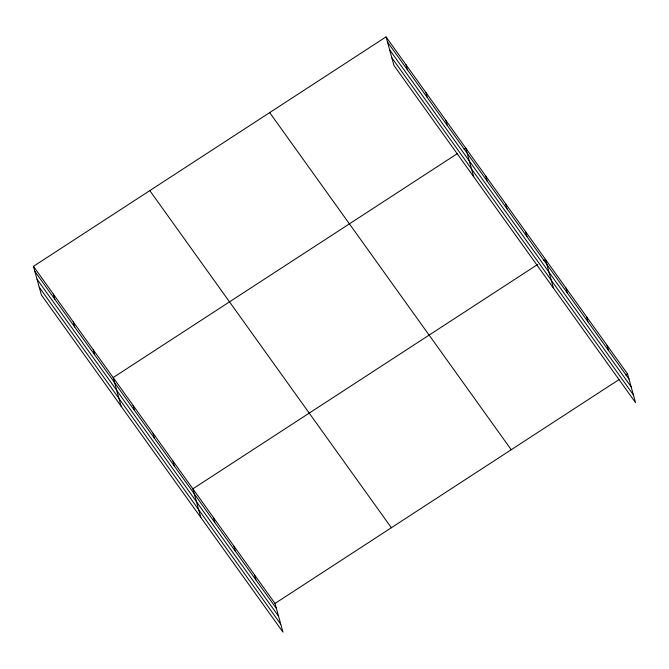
<?xml version="1.0" encoding="UTF-8"?>
<svg xmlns="http://www.w3.org/2000/svg" width="669" height="669" viewBox="0 0 669 669"><rect width="100%" height="100%" fill="white"/><g stroke="black" fill="none" stroke-linecap="round" stroke-linejoin="round"><path stroke-width="1" d="M33.45 266.329L275.001 603.446L282.954 632.113L41.403 294.996L33.45 266.329L386.046 36.887L627.597 374.004L635.55 402.671L393.999 65.554L386.046 36.887M457.203 153.703L113.161 377.575L121.114 406.242M464.052 149.254L465.758 148.142L473.711 176.808M537.776 264.397L192.873 488.822L200.825 517.488M543.763 260.5L545.469 259.388L553.422 288.055M275.001 603.446L619.042 379.574M625.891 375.125L627.597 374.004M387.443 41.921L628.994 379.047M389.609 49.723L631.16 386.841M391.833 57.76L633.384 394.877M269.691 112.601L511.241 449.719M149.806 190.615L391.357 527.732M34.847 271.363L276.397 608.481M37.012 279.157L278.563 616.274M39.237 287.193L280.788 624.311M607.067 345.355L608.464 350.389M586.537 316.696L587.934 321.73M566.007 288.046L567.404 293.081M525.541 231.574L526.938 236.609M505.613 203.761L507.01 208.795M485.686 175.947L487.082 180.99M445.83 120.328L447.226 125.362M425.902 92.514L427.299 97.549M405.974 64.701L407.371 69.735M254.471 574.788L255.867 579.822M233.941 546.138L235.337 551.172M213.411 517.48L214.808 522.514M172.945 461.008L174.341 466.05M153.017 433.203L154.414 438.237M133.089 405.389L134.486 410.423M93.234 349.762L94.63 354.796M73.306 321.948L74.702 326.982M53.378 294.134L54.774 299.177"/></g></svg>
